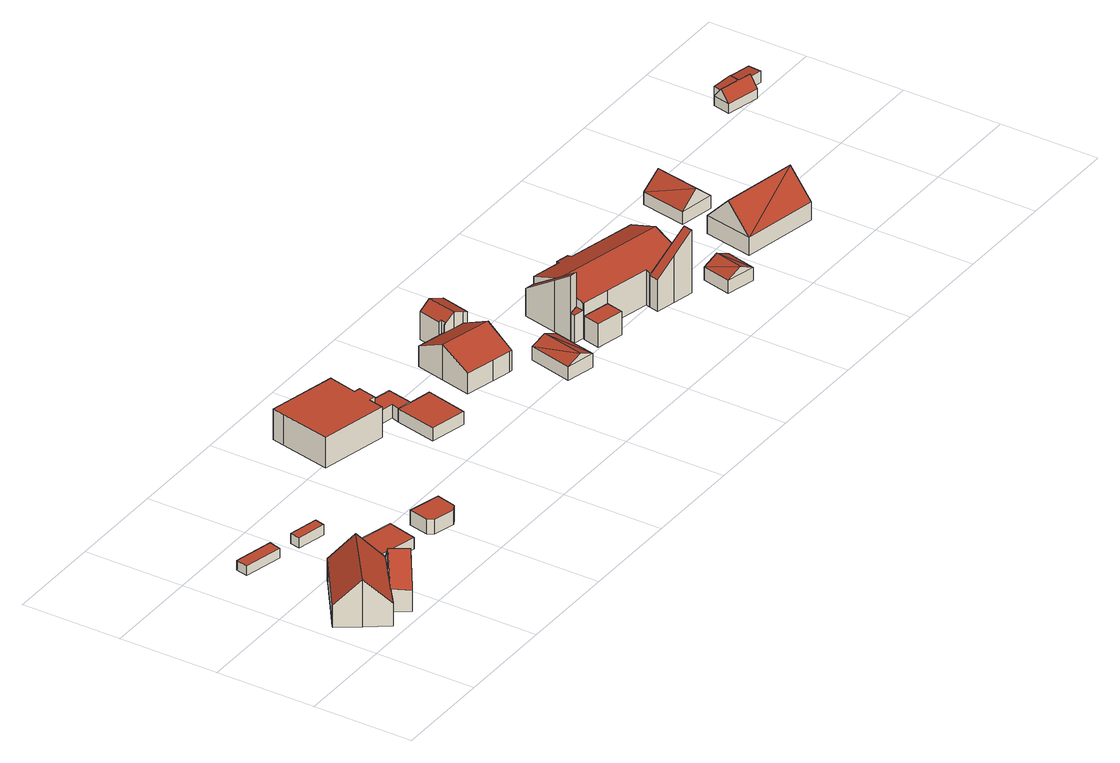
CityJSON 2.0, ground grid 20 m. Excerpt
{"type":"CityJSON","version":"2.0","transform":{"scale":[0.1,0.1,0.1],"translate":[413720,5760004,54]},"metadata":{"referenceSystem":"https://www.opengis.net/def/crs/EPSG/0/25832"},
"CityObjects":{
"building1":{"type":"Building","attributes":{"Gemeindeschluessel":"05570044","Geometrietyp2DReferenz":"3000","function":"31001_1000"},"address":[{"country":"Germany","locality":"Telgte","thoroughfareNumber":"55","thoroughfareName":"Kiebitzpohl"}],"children":["building1-1","building1-2"]},
"building1-1":{"type":"BuildingPart","attributes":{"roofType":"3100","measuredHeight":9.64},"parents":["building1"],"geometry":[{"type":"Solid","lod":"2","boundaries":[[[[0,1,2,3]],[[4,5,1,0]],[[6,7,5,4]],[[8,9,10,7,6]],[[11,12,13,14]],[[15,16,12,11]],[[17,18,16,15]],[[19,20,18,17]],[[21,22,20,19]],[[3,2,22,21]],[[15,11,14,23,24,25,8,6,4,17]],[[0,3,21,19,17,4]],[[1,5,7,10,26,13,12,16,18,20,22,2]],[[9,8,25]],[[14,13,26,24,23]],[[26,10,9,25,24]]]],"semantics":{"surfaces":[{"type":"WallSurface"},{"type":"RoofSurface"},{"type":"GroundSurface"},{"type":"ClosureSurface"}],"values":[[0,0,0,0,0,0,0,0,0,0,1,1,2,0,3,3]]}}]},
"building1-2":{"type":"BuildingPart","attributes":{"roofType":"3100","measuredHeight":9.63},"parents":["building1"],"geometry":[{"type":"Solid","lod":"2","boundaries":[[[[27,28,10,9]],[[29,30,28,27]],[[31,32,30,29]],[[33,34,32,31]],[[35,36,34,33]],[[14,13,36,35]],[[29,27,9,25,37,31]],[[23,14,35,33,31,37]],[[26,10,28,30,32,34,36,13]],[[23,37,24]],[[13,14,23,24,26]],[[24,37,25]],[[10,26,24,25,9]]]],"semantics":{"surfaces":[{"type":"WallSurface"},{"type":"RoofSurface"},{"type":"GroundSurface"},{"type":"ClosureSurface"}],"values":[[0,0,0,0,0,0,1,1,2,0,3,0,3]]}}]},
"building2":{"type":"Building","attributes":{"Gemeindeschluessel":"05570044","Geometrietyp2DReferenz":"3000","function":"51009_1610","roofType":"1000","measuredHeight":2.03},"geometry":[{"type":"Solid","lod":"2","boundaries":[[[[38,39,40,41]],[[42,43,39,38]],[[44,45,43,42]],[[41,40,45,44]],[[42,38,41,44]],[[39,43,45,40]]]],"semantics":{"surfaces":[{"type":"WallSurface"},{"type":"RoofSurface"},{"type":"GroundSurface"}],"values":[[0,0,0,0,1,2]]}}]},
"building3":{"type":"Building","attributes":{"Gemeindeschluessel":"05570044","Geometrietyp2DReferenz":"3000","function":"31001_2460","roofType":"1000","measuredHeight":2.4},"geometry":[{"type":"Solid","lod":"2","boundaries":[[[[46,47,48,49]],[[50,51,47,46]],[[52,53,51,50]],[[49,48,53,52]],[[50,46,49,52]],[[47,51,53,48]]]],"semantics":{"surfaces":[{"type":"WallSurface"},{"type":"RoofSurface"},{"type":"GroundSurface"}],"values":[[0,0,0,0,1,2]]}}]},
"building4":{"type":"Building","attributes":{"Gemeindeschluessel":"05570044","Geometrietyp2DReferenz":"3000","function":"51009_1610","roofType":"1000","measuredHeight":2.07},"geometry":[{"type":"Solid","lod":"2","boundaries":[[[[54,55,56,57]],[[58,59,55,54]],[[60,61,59,58]],[[57,56,61,60]],[[58,54,57,60]],[[55,59,61,56]]]],"semantics":{"surfaces":[{"type":"WallSurface"},{"type":"RoofSurface"},{"type":"GroundSurface"}],"values":[[0,0,0,0,1,2]]}}]},
"building5":{"type":"Building","attributes":{"Gemeindeschluessel":"05570044","Geometrietyp2DReferenz":"3000","function":"31001_9998","roofType":"1000","measuredHeight":3.02},"geometry":[{"type":"Solid","lod":"2","boundaries":[[[[62,63,64,65]],[[66,67,63,62]],[[68,69,67,66]],[[70,71,69,68]],[[72,73,71,70]],[[65,64,73,72]],[[70,68,66,62,65,72]],[[63,67,69,71,73,64]]]],"semantics":{"surfaces":[{"type":"WallSurface"},{"type":"RoofSurface"},{"type":"GroundSurface"}],"values":[[0,0,0,0,0,0,1,2]]}}]},
"building6":{"type":"Building","attributes":{"Gemeindeschluessel":"05570044","Geometrietyp2DReferenz":"3000","function":"31001_1000","roofType":"1000","measuredHeight":6.23},"address":[{"country":"Germany","locality":"Telgte","thoroughfareNumber":"59","thoroughfareName":"Kiebitzpohl"}],"geometry":[{"type":"Solid","lod":"2","boundaries":[[[[74,75,76,77]],[[78,79,75,74]],[[80,81,79,78]],[[82,83,81,80]],[[84,85,83,82]],[[86,87,85,84]],[[88,89,87,86]],[[90,91,89,88]],[[92,93,91,90]],[[94,95,93,92]],[[77,76,95,94]],[[92,90,88,86,84,82,80,78,74,77,94]],[[75,79,81,83,85,87,89,91,93,95,76]]]],"semantics":{"surfaces":[{"type":"WallSurface"},{"type":"RoofSurface"},{"type":"GroundSurface"}],"values":[[0,0,0,0,0,0,0,0,0,0,0,1,2]]}}]},
"building7":{"type":"Building","attributes":{"Gemeindeschluessel":"05570044","Geometrietyp2DReferenz":"3000","function":"51009_1610","roofType":"1000","measuredHeight":2.71},"geometry":[{"type":"Solid","lod":"2","boundaries":[[[[96,97,98,99]],[[100,101,97,96]],[[102,103,101,100]],[[104,105,103,102]],[[106,107,105,104]],[[99,98,107,106]],[[104,102,100,96,99,106]],[[97,101,103,105,107,98]]]],"semantics":{"surfaces":[{"type":"WallSurface"},{"type":"RoofSurface"},{"type":"GroundSurface"}],"values":[[0,0,0,0,0,0,1,2]]}}]},
"building8":{"type":"Building","attributes":{"Gemeindeschluessel":"05570044","Geometrietyp2DReferenz":"3000","function":"31001_2460","roofType":"1000","measuredHeight":2.77},"geometry":[{"type":"Solid","lod":"2","boundaries":[[[[108,103,109,110]],[[111,101,103,108]],[[112,113,101,111]],[[114,115,113,112]],[[110,109,115,114]],[[112,111,108,110,114]],[[103,101,113,115,109]]]],"semantics":{"surfaces":[{"type":"WallSurface"},{"type":"RoofSurface"},{"type":"GroundSurface"}],"values":[[0,0,0,0,0,1,2]]}}]},
"building9":{"type":"Building","attributes":{"Gemeindeschluessel":"05570044","Geometrietyp2DReferenz":"3000","function":"31001_1000"},"address":[{"country":"Germany","locality":"Telgte","thoroughfareNumber":"58","thoroughfareName":"Kiebitzpohl"}],"children":["building9-1","building9-2"]},
"building9-1":{"type":"BuildingPart","attributes":{"roofType":"3100","measuredHeight":7.5},"parents":["building9"],"geometry":[{"type":"Solid","lod":"2","boundaries":[[[[116,117,118,119]],[[120,121,117,116]],[[122,123,121,120]],[[124,125,123,122]],[[126,127,125,124]],[[128,129,127,126]],[[120,116,119,130,131,132,133,122]],[[128,126,124,122,133]],[[134,135,136,137,118,117,121,123,125,127,129]],[[138,129,128]],[[131,136,135,139,132]],[[130,137,136,131]],[[119,118,137,130]],[[138,128,133,140]],[[129,138,140,134]],[[139,140,133,132]],[[140,139,135,134]]]],"semantics":{"surfaces":[{"type":"WallSurface"},{"type":"RoofSurface"},{"type":"GroundSurface"},{"type":"ClosureSurface"}],"values":[[0,0,0,0,0,0,1,1,2,0,0,0,0,0,3,0,3]]}}]},
"building9-2":{"type":"BuildingPart","attributes":{"roofType":"3100","measuredHeight":7.43},"parents":["building9"],"geometry":[{"type":"Solid","lod":"2","boundaries":[[[[141,142,143,144]],[[145,146,142,141]],[[147,148,146,145]],[[149,136,148,147]],[[139,135,136,149]],[[150,151,129,138]],[[152,153,151,150]],[[154,155,153,152]],[[144,143,155,154]],[[138,140,139,149,147,145,150]],[[141,144,154,152,150,145]],[[142,146,148,136,135,134,129,151,153,155,143]],[[134,140,138,129]],[[135,139,140,134]]]],"semantics":{"surfaces":[{"type":"WallSurface"},{"type":"RoofSurface"},{"type":"GroundSurface"},{"type":"ClosureSurface"}],"values":[[0,0,0,0,0,0,0,0,0,1,1,2,3,3]]}}]},
"building10":{"type":"Building","attributes":{"Gemeindeschluessel":"05570044","Geometrietyp2DReferenz":"3000","function":"31001_2460","roofType":"3100","measuredHeight":4.2},"geometry":[{"type":"Solid","lod":"2","boundaries":[[[[156,157,158,159]],[[160,161,157,156]],[[162,163,161,160]],[[159,158,163,162]],[[156,164,160]],[[162,165,159]],[[165,164,156]],[[156,159,165]],[[162,160,164]],[[164,165,162]],[[157,161,163,158]]]],"semantics":{"surfaces":[{"type":"WallSurface"},{"type":"RoofSurface"},{"type":"GroundSurface"}],"values":[[0,0,0,0,0,0,1,1,1,1,2]]}}]},
"building11":{"type":"Building","attributes":{"Gemeindeschluessel":"05570044","Geometrietyp2DReferenz":"3000","function":"51009_1610","roofType":"1000","measuredHeight":4.94},"geometry":[{"type":"Solid","lod":"2","boundaries":[[[[166,167,168,169]],[[170,171,167,166]],[[172,173,171,170]],[[169,168,173,172]],[[170,166,169,172]],[[167,171,173,168]]]],"semantics":{"surfaces":[{"type":"WallSurface"},{"type":"RoofSurface"},{"type":"GroundSurface"}],"values":[[0,0,0,0,1,2]]}}]},
"building12":{"type":"Building","attributes":{"Gemeindeschluessel":"05570044","Geometrietyp2DReferenz":"3000","function":"31001_1000"},"address":[{"country":"Germany","locality":"Telgte","thoroughfareNumber":"57","thoroughfareName":"Kiebitzpohl"}],"children":["building12-1","building12-2","building12-3","building12-4"]},
"building12-1":{"type":"BuildingPart","attributes":{"roofType":"2100","measuredHeight":5.88},"parents":["building12"],"geometry":[{"type":"Solid","lod":"2","boundaries":[[[[174,175,176,177]],[[178,179,175,174]],[[178,174,177,180]],[[175,179,181,176]],[[179,178,180,181]],[[181,180,177,176]]]],"semantics":{"surfaces":[{"type":"WallSurface"},{"type":"RoofSurface"},{"type":"GroundSurface"},{"type":"ClosureSurface"}],"values":[[0,0,1,2,3,3]]}}]},
"building12-2":{"type":"BuildingPart","attributes":{"roofType":"2100","measuredHeight":13.07},"parents":["building12"],"geometry":[{"type":"Solid","lod":"2","boundaries":[[[[182,183,184,185]],[[186,187,188,189,190]],[[191,192,187,186]],[[185,184,192,191]],[[186,190,193,182,185,191]],[[183,188,187,192,184]],[[193,190,189]],[[183,182,193,189,188]]]],"semantics":{"surfaces":[{"type":"WallSurface"},{"type":"RoofSurface"},{"type":"GroundSurface"},{"type":"ClosureSurface"}],"values":[[0,0,0,0,1,2,0,3]]}}]},
"building12-3":{"type":"BuildingPart","attributes":{"roofType":"2100","measuredHeight":13.4},"parents":["building12"],"geometry":[{"type":"Solid","lod":"2","boundaries":[[[[194,195,179,178,196]],[[197,198,195,194]],[[199,200,198,197]],[[201,199,197,194,196,202]],[[195,198,200,203,181,179]],[[204,201,202,205]],[[203,204,205,180,181]],[[200,199,201,204,203]],[[180,205,202,196,178]],[[179,181,180,178]]]],"semantics":{"surfaces":[{"type":"WallSurface"},{"type":"RoofSurface"},{"type":"GroundSurface"},{"type":"ClosureSurface"}],"values":[[0,0,0,1,2,0,3,3,0,3]]}}]},
"building12-4":{"type":"BuildingPart","attributes":{"roofType":"3100","measuredHeight":9.64},"parents":["building12"],"geometry":[{"type":"Solid","lod":"2","boundaries":[[[[206,207,208,209]],[[210,211,207,206]],[[212,177,176,211,210]],[[213,214,200,199,215]],[[216,217,214,213]],[[218,219,217,216]],[[220,221,219,218]],[[222,223,221,220]],[[224,225,223,222]],[[226,227,225,224]],[[228,229,227,226]],[[189,188,229,228]],[[209,208,183,182,230]],[[226,224,222,220,218,216,213,215,201,204,228]],[[205,212,210,206,209,230,193,189,228,204]],[[207,211,176,181,203,200,214,217,219,221,223,225,227,229,188,183,208]],[[177,212,205,180]],[[176,177,180,181]],[[181,180,205,204,203]],[[199,201,215]],[[204,201,199,200,203]],[[193,230,182]],[[188,189,193,182,183]]]],"semantics":{"surfaces":[{"type":"WallSurface"},{"type":"RoofSurface"},{"type":"GroundSurface"},{"type":"ClosureSurface"}],"values":[[0,0,0,0,0,0,0,0,0,0,0,0,0,1,1,2,0,3,3,0,3,0,3]]}}]},
"building13":{"type":"Building","attributes":{"Gemeindeschluessel":"05570044","Geometrietyp2DReferenz":"3000","function":"51009_1610","roofType":"2100","measuredHeight":4.42},"geometry":[{"type":"Solid","lod":"2","boundaries":[[[[231,232,233,234]],[[235,236,232,231]],[[237,238,236,235]],[[239,240,238,237]],[[241,242,240,239]],[[243,244,242,241]],[[245,246,244,243]],[[234,233,246,245]],[[243,241,239,237,235,231,234,245]],[[232,236,238,240,242,244,246,233]]]],"semantics":{"surfaces":[{"type":"WallSurface"},{"type":"RoofSurface"},{"type":"GroundSurface"}],"values":[[0,0,0,0,0,0,0,0,1,2]]}}]},
"building14":{"type":"Building","attributes":{"Gemeindeschluessel":"05570044","Geometrietyp2DReferenz":"3000","function":"31001_2460","roofType":"3100","measuredHeight":4.17},"geometry":[{"type":"Solid","lod":"2","boundaries":[[[[247,248,249,250]],[[251,252,248,247]],[[253,254,252,251]],[[250,249,254,253]],[[247,255,251]],[[253,256,250]],[[256,255,247]],[[247,250,256]],[[253,251,255]],[[255,256,253]],[[248,252,254,249]]]],"semantics":{"surfaces":[{"type":"WallSurface"},{"type":"RoofSurface"},{"type":"GroundSurface"}],"values":[[0,0,0,0,0,0,1,1,1,1,2]]}}]},
"building15":{"type":"Building","attributes":{"Gemeindeschluessel":"05570044","Geometrietyp2DReferenz":"3000","function":"31001_1000","roofType":"3100","measuredHeight":9.13},"address":[{"country":"Germany","locality":"Telgte","thoroughfareNumber":"56","thoroughfareName":"Kiebitzpohl"}],"geometry":[{"type":"Solid","lod":"2","boundaries":[[[[257,258,259,260]],[[261,262,258,257]],[[263,264,262,261]],[[260,259,264,263]],[[257,265,261]],[[263,266,260]],[[266,265,257]],[[257,260,266]],[[265,266,263]],[[263,261,265]],[[258,262,264,259]]]],"semantics":{"surfaces":[{"type":"WallSurface"},{"type":"RoofSurface"},{"type":"GroundSurface"}],"values":[[0,0,0,0,0,0,1,1,1,1,2]]}}]},
"building16":{"type":"Building","attributes":{"Gemeindeschluessel":"05570044","Geometrietyp2DReferenz":"3000","function":"31001_9998","roofType":"3100","measuredHeight":5.77},"geometry":[{"type":"Solid","lod":"2","boundaries":[[[[267,268,269,270]],[[271,272,268,267]],[[273,274,272,271]],[[270,269,274,273]],[[267,275,271]],[[273,276,270]],[[276,275,267]],[[267,270,276]],[[273,271,275]],[[275,276,273]],[[268,272,274,269]]]],"semantics":{"surfaces":[{"type":"WallSurface"},{"type":"RoofSurface"},{"type":"GroundSurface"}],"values":[[0,0,0,0,0,0,1,1,1,1,2]]}}]},
"building17":{"type":"Building","attributes":{"Gemeindeschluessel":"05570044","Geometrietyp2DReferenz":"3000","function":"31001_1310","roofType":"5000","measuredHeight":4.44},"geometry":[{"type":"Solid","lod":"2","boundaries":[[[[277,278,279,280]],[[281,282,278,277]],[[283,284,282,281]],[[285,286,284,283]],[[287,288,286,285]],[[289,290,288,287]],[[291,292,290,289]],[[280,279,292,291]],[[293,294,295,296,291,289,297]],[[289,287,297]],[[297,287,285,293]],[[294,293,285,283,298]],[[283,281,298]],[[294,298,281,277,295]],[[295,277,280,296]],[[280,291,296]],[[278,282,284,286,288,290,292,279]]]],"semantics":{"surfaces":[{"type":"WallSurface"},{"type":"RoofSurface"},{"type":"GroundSurface"}],"values":[[0,0,0,0,0,0,0,0,1,0,1,1,1,1,1,0,2]]}}]},
"building18":{"type":"Building","attributes":{"Gemeindeschluessel":"05570044","Geometrietyp2DReferenz":"3000","function":"51009_1610","roofType":"2100","measuredHeight":2.43},"geometry":[{"type":"Solid","lod":"2","boundaries":[[[[299,300,301,302]],[[303,304,300,299]],[[283,305,304,303]],[[306,307,305,283]],[[308,309,307,306]],[[310,311,309,308]],[[302,301,311,310]],[[308,306,283,303,299,302,310]],[[300,304,305,307,309,311,301]]]],"semantics":{"surfaces":[{"type":"WallSurface"},{"type":"RoofSurface"},{"type":"GroundSurface"}],"values":[[0,0,0,0,0,0,0,1,2]]}}]}
},
"vertices":[
[126,182,70],[126,182,23],[124,180,23],[124,180,70],[155,142,120],[155,142,23],[177,112,84],[177,112,23],[185,101,71],[185,101,68],[185,101,23],[72,12,69],[72,12,23],[105,38,23],[105,38,69],[69,10,69],[69,10,23],[38,52,120],[38,52,23],[8,95,68],[8,95,23],[10,97,68],[10,97,23],[105,39,69],[145,70,70],[183,99,71],[145,70,23],
[209,68,67],[209,68,23],[206,65,71],[206,65,23],[167,37,120],[167,37,23],[128,8,71],[128,8,23],[125,6,67],[125,6,23],[145,70,120],
[153,317,41],[153,317,21],[75,335,21],[75,335,41],[147,293,41],[147,293,21],[69,311,41],[69,311,21],
[310,170,46],[310,170,22],[222,192,22],[222,192,46],[295,112,46],[295,112,22],[206,134,46],[206,134,22],
[255,289,42],[255,289,21],[196,302,21],[196,302,42],[250,269,42],[250,269,21],[192,282,42],[192,282,21],
[356,108,51],[356,108,21],[399,97,21],[399,97,51],[348,120,51],[348,120,21],[358,160,51],[358,160,21],[422,144,51],[422,144,21],[412,104,51],[412,104,21],
[453,503,88],[453,503,25],[448,479,25],[448,479,88],[502,492,88],[502,492,25],[589,472,88],[589,472,25],[576,415,88],[576,415,25],[588,412,88],[588,412,25],[588,411,88],[588,411,25],[580,376,88],[580,376,25],[567,378,88],[567,378,25],[560,347,88],[560,347,25],[425,377,88],[425,377,25],
[657,395,52],[657,395,24],[588,411,24],[588,411,52],[646,345,52],[646,345,24],[618,352,52],[618,352,24],[622,367,52],[622,367,24],[580,376,52],[580,376,24],
[618,352,51],[599,269,24],[599,269,51],[646,345,51],[692,335,51],[692,335,24],[672,252,51],[672,252,24],
[850,416,80],[850,416,22],[855,415,22],[855,415,83],[861,463,80],[861,463,22],[883,458,97],[883,458,22],[915,450,83],[915,450,22],[901,391,83],[901,391,22],[891,393,87],[891,393,22],[852,404,83],[848,405,80],[848,404,80],[870,398,97],[870,398,22],[848,404,22],[848,405,22],[852,404,22],[891,393,65],[848,404,64],[870,398,64],
[760,300,64],[760,300,22],[819,286,22],[819,286,64],[774,360,96],[774,360,22],[788,419,64],[788,419,22],[848,405,64],[878,334,96],[878,334,22],[864,276,64],[864,276,22],[859,277,64],[859,277,22],
[907,262,53],[907,262,25],[886,174,25],[886,174,53],[965,249,53],[965,249,25],[945,161,53],[945,161,25],[936,255,67],[916,168,67],
[1090,224,55],[1090,224,6],[1035,237,6],[1035,237,55],[1083,190,55],[1083,190,6],[1027,203,55],[1027,203,6],
[1012,242,67],[1012,242,10],[1032,237,10],[1032,237,68],[1014,251,67],[1014,251,10],[1035,253,68],[1035,253,10],
[1179,194,75],[1179,194,10],[1175,175,10],[1175,175,75],[1255,157,140],[1255,157,10],[1259,175,10],[1259,175,78],[1259,175,140],[1213,166,106],[1213,166,10],[1183,193,79],
[1023,290,116],[1023,290,10],[1014,251,144],[1039,360,66],[1039,360,10],[1059,356,66],[1059,356,10],[1047,302,104],[1035,253,139],[1045,296,10],[1045,296,106],[1035,253,89],
[1090,224,82],[1090,224,10],[1181,203,10],[1181,203,82],[1035,237,82],[1035,237,10],[1032,237,82],[1111,344,82],[1111,344,10],[1059,356,82],[1118,342,82],[1118,342,10],[1124,350,79],[1124,350,10],[1124,351,79],[1124,351,10],[1151,345,79],[1151,345,10],[1148,335,82],[1148,335,10],[1288,303,82],[1288,303,10],[1275,244,106],[1275,244,10],[1179,194,79],
[1124,350,59],[1124,350,21],[1124,351,21],[1124,351,58],[1118,342,65],[1118,342,21],[1111,344,65],[1111,344,21],[1114,359,54],[1114,359,21],[1125,357,54],[1125,357,21],[1152,351,54],[1152,351,21],[1151,345,58],[1151,345,21],
[1278,146,55],[1278,146,28],[1265,88,28],[1265,88,55],[1337,133,55],[1337,133,28],[1323,74,55],[1323,74,28],[1308,139,70],[1294,81,70],
[1555,191,67],[1555,191,30],[1403,220,30],[1403,220,67],[1537,92,67],[1537,92,30],[1384,121,67],[1384,121,30],[1546,141,121],[1393,170,121],
[1430,368,49],[1430,368,23],[1413,277,23],[1413,277,49],[1499,355,49],[1499,355,23],[1483,264,49],[1483,264,23],[1465,361,81],[1448,271,81],
[1786,434,39],[1786,434,19],[1766,439,19],[1766,439,39],[1791,455,39],[1791,455,19],[1829,446,39],[1829,446,19],[1824,426,39],[1824,426,19],[1834,423,39],[1834,423,19],[1825,388,39],[1825,388,19],[1758,404,39],[1758,404,19],[1803,412,61],[1801,414,63],[1799,413,61],[1762,422,61],[1830,406,61],[1805,431,63],
[1834,423,42],[1834,423,18],[1833,419,18],[1833,419,42],[1824,426,42],[1824,426,18],[1829,446,18],[1830,451,39],[1830,451,18],[1878,440,39],[1878,440,18],[1872,411,42],[1872,411,18]
]}
